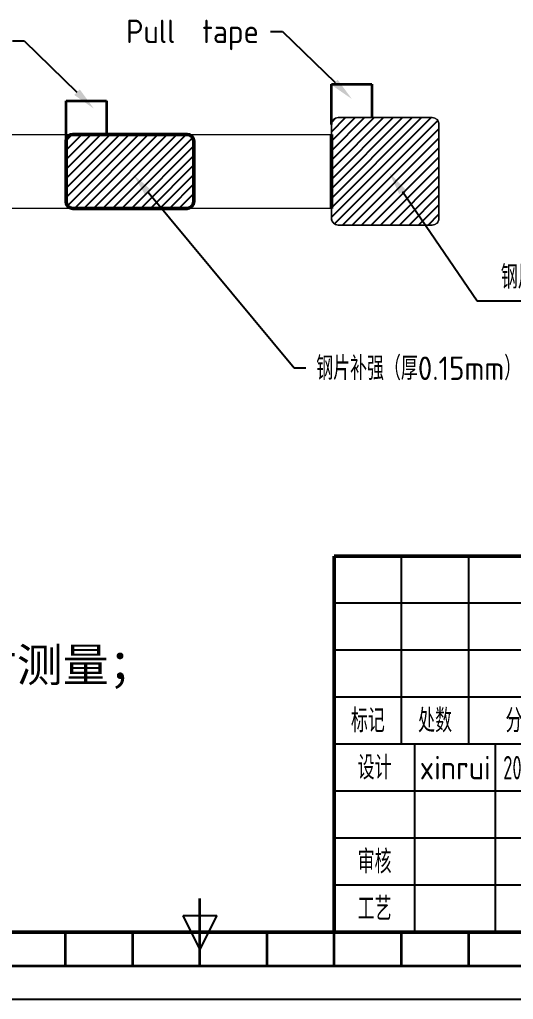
# Model space of a CAD drawing. Header units: millimetres. Extents: x 0 to 210, y 0 to 148.
# Drawn here: x 91.6 to 128.3, y 0 to 72.9 of the extents above; entities that cross this region are included whole.
import ezdxf
from ezdxf.enums import TextEntityAlignment as Align

# ---------------------------------------------------------------- set-up
doc = ezdxf.new("R2010")
doc.units = ezdxf.units.MM
doc.header["$LTSCALE"] = 0.5
for name, color, linetype, lineweight in [('AM_0', 7, 'Continuous', 50), ('AM_5', 3, 'Continuous', 25), ('AM_6', 2, 'Continuous', 35), ('AM_8', 1, 'Continuous', 25), ('AM_BOR', 7, 'Continuous', 50)]:
    doc.layers.add(name, color=color, linetype=linetype, lineweight=lineweight)
doc.styles.add('ACGBTS', font='isocp.shx', dxfattribs={"bigfont": 'gbcbig.shx'})
doc.styles.get("Standard").update_dxf_attribs({"font": 'ISOCP.SHX', "bigfont": 'gbcbig.shx'})
pattern_1 = [(45, (0, 0), (-0.3535534, 0.3535534), [])]

# ---------------------------------------------------------------- blocks, each defined once
blk = doc.blocks.new('GB_A3')
blk.add_line((10, 10), (410, 10))
at = {"layer": 'AM_BOR', "color": 2, "lineweight": 35}
for p, q in [((210, 5), (210, 15)), ((190, 5), (190, 10)), ((200, 5), (200, 10)), ((220, 5), (220, 10)), ((230, 5), (230, 10)), ((240, 5), (240, 10)), ((250, 5), (250, 10)), ((160, 5), (260, 5))]:
    blk.add_line(p, q, dxfattribs=at)
at = {"layer": 'AM_BOR', "color": 1, "lineweight": 25}
for p, q in [((210, 7.5), (207.5, 12.5)), ((207.5, 12.5), (212.5, 12.5)), ((212.5, 12.5), (210, 7.5)), ((420, 0), (0, 0))]:
    blk.add_line(p, q, dxfattribs=at)
blk = doc.blocks.new('GB_TITLE')
for p, q in [((0, 56), (-180, 56)), ((-180, 0), (-180, 56)), ((0, 0), (-180, 0))]:
    blk.add_line(p, q)
at = {"layer": 'AM_BOR', "color": 1, "lineweight": 25}
for p, q in [((-170, 28), (-170, 56)), ((-160, 28), (-160, 56)), ((-100, 49), (-180, 49)), ((-100, 42), (-180, 42)), ((-100, 35), (-180, 35)), ((-100, 28), (-180, 28)), ((-168, 0), (-168, 28)), ((-156, 0), (-156, 28)), ((-100, 21), (-180, 21)), ((-100, 14), (-180, 14)), ((-100, 7), (-180, 7))]:
    blk.add_line(p, q, dxfattribs=at)
at = {"layer": 'AM_BOR', "color": 1, "lineweight": 25, "style": 'ACGBTS'}
for s, p in [('标记', (-175, 31.5)), ('处数', (-165, 31.5)), ('分区', (-152, 31.5)), ('设计', (-174, 24.5)), ('审核', (-174, 10.5)), ('工艺', (-174, 3.5))]:
    blk.add_text(s, height=3.5, dxfattribs=at).set_placement(p, align=Align.MIDDLE_CENTER)
at = {"layer": 'AM_BOR', "color": 2, "lineweight": 35, "style": 'ACGBTS'}
for tag, height, p in [('GEN-TITLE-CMPNAME{9.6}', 5, (-25, 47)), ('GEN-TITLE-MAT1{9.6}', 5, (-75, 42)), ('GEN-TITLE-DWG{9.6}', 5, (-25, 28)), ('GEN-TITLE-NAME{3.2}', 3.5, (-162, 24.5)), ('GEN-TITLE-DAT{4.2}', 3.5, (-148, 24.5)), ('GEN-TITLE-STD{3.1}', 3.5, (-122, 24.5)), ('GEN-TITLE-STDDAT{4.0}', 3.5, (-108, 24.5)), ('GEN-TITLE-PHMRK1{1.5}', 3.5, (-96.75, 13.5)), ('GEN-TITLE-PHMRK2{1.5}', 3.5, (-90.25, 13.5)), ('GEN-TITLE-PHMRK3{1.5}', 3.5, (-83.75, 13.5)), ('GEN-TITLE-PHMRK4{1.5}', 3.5, (-77.25, 13.5)), ('GEN-TITLE-MASS{3.2}', 3.5, (-68, 13.5)), ('GEN-TITLE-SCA{3.2}', 3.5, (-56, 13.5)), ('GEN-TITLE-CHKM{3.2}', 3.5, (-162, 10.5)), ('GEN-TITLE-CHKD{4.2}', 3.5, (-148, 10.5)), ('GEN-TITLE-NR{9.6}', 5, (-25, 9)), ('GEN-TITLE-QTY{1.5}', 3.5, (-84.42, 4.53)), ('GEN-TITLE-SHEET{1.5}', 3.5, (-66.75, 4.5)), ('GEN-TITLE-PROC{3.2}', 3.5, (-162, 3.5)), ('GEN-TITLE-PROCD{4.2}', 3.5, (-148, 3.5)), ('GEN-TITLE-APPM{3.1}', 3.5, (-122, 3.5)), ('GEN-TITLE-APPD{4.0}', 3.5, (-108, 3.5))]:
    blk.add_attdef(tag, text='', height=height, dxfattribs=at).set_placement(p, align=Align.MIDDLE_CENTER)
blk = doc.blocks.new('*S705636')
at = {"layer": 'AM_5', "color": 3, "linetype": 'Continuous'}
for p, q in [((91.059, 71.35), (91.934, 71.35)), ((91.934, 71.35), (95.851, 67.534))]:
    blk.add_line(p, q, dxfattribs=at)
blk.add_trace([(95.648, 67.325), (96.055, 67.743), (97.105, 66.313)], dxfattribs=at)
at = {"layer": 'AM_5', "color": 2, "insert": (90.184, 72.225), "char_height": 1.75, "attachment_point": 3}
blk.add_mtext('Pull  tape', dxfattribs=at)
blk = doc.blocks.new('*S715737')
at = {"layer": 'AM_5', "color": 3, "linetype": 'Continuous'}
for p, q in [((110.262, 72.059), (111.137, 72.059)), ((111.137, 72.059), (115.054, 68.243))]:
    blk.add_line(p, q, dxfattribs=at)
blk.add_trace([(114.85, 68.034), (115.257, 68.452), (116.307, 67.022)], dxfattribs=at)
at = {"layer": 'AM_5', "color": 2, "insert": (109.387, 72.934), "char_height": 1.75, "attachment_point": 3}
blk.add_mtext('Pull  tape', dxfattribs=at)
blk = doc.blocks.new('*S7047')
at = {"layer": 'AM_5'}
for p, q in [((125.643, 51.965), (120.071, 60.108)), ((159.258, 51.965), (125.643, 51.965))]:
    blk.add_line(p, q, dxfattribs=at)
at = {"layer": 'AM_5', "linetype": 'Continuous'}
blk.add_trace([(120.312, 60.272), (119.831, 59.943), (119.083, 61.552)], dxfattribs=at)
at = {"layer": 'AM_5', "color": 2, "insert": (127.393, 52.84), "char_height": 1.75, "attachment_point": 7}
blk.add_mtext('钢片补强（厚0.5mm），表面贴1mm厚3m泡棉胶', dxfattribs=at)

msp = doc.modelspace()

# ---------------------------------------------------------------- hatches: boundary and pattern name
at = {"layer": 'AM_8'}
h = msp.add_hatch(dxfattribs=at)
h.set_pattern_fill('_U', color=256, scale=0.5, angle=45, style=0, pattern_type=0)
h.set_pattern_definition(pattern_1)
edge = h.paths.add_edge_path()
edge.add_line((114.791, 65.136), (114.791, 64.386))
edge.add_line((114.791, 64.386), (114.78, 58.886))
edge.add_line((114.78, 58.886), (114.791, 58.886))
edge.add_line((114.791, 58.886), (114.791, 58.136))
edge.add_arc((115.291, 58.136), 0.5, 180, 270)
edge.add_line((115.291, 57.636), (122.291, 57.636))
edge.add_arc((122.291, 58.136), 0.5, 270, 360)
edge.add_line((122.791, 58.136), (122.791, 65.136))
edge.add_arc((122.291, 65.136), 0.5, 0, 90)
edge.add_line((122.291, 65.636), (115.291, 65.636))
edge.add_arc((115.291, 65.136), 0.5, 90, 180)
h = msp.add_hatch(dxfattribs=at)
h.set_pattern_fill('_U', color=256, scale=0.5, angle=45, style=0, pattern_type=0)
h.set_pattern_definition(pattern_1)
edge = h.paths.add_edge_path()
edge.add_line((95.041, 63.886), (95.041, 59.386))
edge.add_arc((95.541, 59.386), 0.5, 180, 270)
edge.add_line((95.541, 58.886), (104.041, 58.886))
edge.add_arc((104.041, 59.386), 0.5, 270, 360)
edge.add_line((104.541, 59.386), (104.541, 63.886))
edge.add_arc((104.041, 63.886), 0.5, 0, 90)
edge.add_line((104.041, 64.386), (95.541, 64.386))
edge.add_arc((95.541, 63.886), 0.5, 90, 180)

# ---------------------------------------------------------------- linework, layer by layer
at = {"color": 7, "linetype": 'Continuous', "lineweight": 15}
for p, q in [((114.791, 65.136), (114.791, 64.386)), ((122.291, 65.636), (115.291, 65.636)), ((122.791, 58.136), (122.791, 65.136)), ((84.791, 64.386), (114.791, 64.386)), ((114.791, 58.886), (114.791, 58.136)), ((115.291, 57.636), (122.291, 57.636))]:
    msp.add_line(p, q, dxfattribs=at)
msp.add_lwpolyline([(84.791, 64.386), (114.791, 64.386), (114.791, 65.136, -0.414214), (115.291, 65.636), (122.291, 65.636, -0.414214), (122.791, 65.136), (122.791, 58.136, -0.414214), (122.291, 57.636), (115.291, 57.636, -0.414214), (114.791, 58.136), (114.791, 58.886), (87.791, 58.886)], format="xyb", dxfattribs=at)
for centre, start, end in [((115.291, 65.136), 90, 180), ((122.291, 65.136), 0, 90), ((115.291, 58.136), 180, 270), ((122.291, 58.136), 270, 0)]:
    msp.add_arc(centre, 0.5, start, end, dxfattribs=at)
at = {"layer": 'AM_0'}
for p, q in [((95.541, 64.386), (104.041, 64.386)), ((114.791, 64.386), (114.78, 58.886)), ((95.041, 63.886), (95.041, 59.386)), ((104.541, 63.886), (104.541, 59.386)), ((95.541, 58.886), (104.041, 58.886))]:
    msp.add_line(p, q, dxfattribs=at)
for centre, start, end in [((95.541, 63.886), 90, 180), ((104.041, 63.886), 0, 90), ((95.541, 59.386), 180, 270), ((104.041, 59.386), 270, 0)]:
    msp.add_arc(centre, 0.5, start, end, dxfattribs=at)
at = {"layer": 'AM_5', "color": 3, "linetype": 'Continuous'}
for p, q in [((112.004, 46.981), (101.15, 60.065)), ((112.879, 46.981), (112.004, 46.981))]:
    msp.add_line(p, q, dxfattribs=at)
msp.add_trace([(101.374, 60.251), (100.925, 59.879), (100.033, 61.412)], dxfattribs=at)
at = {"layer": 'AM_6'}
for p, q in [((114.791, 65.136), (114.791, 68.136)), ((114.791, 68.136), (117.791, 68.136)), ((117.791, 68.136), (117.791, 65.636)), ((95.041, 63.886), (95.041, 66.886)), ((95.041, 66.886), (98.041, 66.886)), ((98.041, 66.886), (98.041, 64.386))]:
    msp.add_line(p, q, dxfattribs=at)

# ---------------------------------------------------------------- block references
at = {"layer": 'AM_0', "lineweight": 0, "xscale": 0.5, "yscale": 0.5, "zscale": 0.5}
msp.add_blockref('GB_A3', (0, 0), dxfattribs=at)
at = {"layer": 'AM_0', "lineweight": 0}
ref = msp.add_blockref('GB_TITLE', (205, 5), dxfattribs=dict(at, xscale=0.5, yscale=0.5, zscale=0.5))
ref.add_attrib('GEN-TITLE-NAME{3.2}', 'xinrui', dxfattribs={"layer": 'AM_BOR', "color": 2, "lineweight": 35, "height": 1.75, "style": 'ACGBTS'}).set_placement((124, 17.25), align=Align.MIDDLE_CENTER)
ref.add_attrib('GEN-TITLE-DAT{4.2}', '2017/09/06', dxfattribs={"layer": 'AM_BOR', "color": 2, "lineweight": 35, "height": 1.75, "style": 'ACGBTS', "width": 0.638444}).set_placement((131, 17.25), align=Align.MIDDLE_CENTER)
at = {"layer": 'AM_5'}
for name in ['*S715737', '*S705636', '*S7047']:
    msp.add_blockref(name, (0, 0), dxfattribs=at)

# ---------------------------------------------------------------- texts
at = {"layer": 'AM_5', "color": 2}
msp.add_text('钢片补强（厚0.15mm）,表面贴0.1mm厚3M双面胶', height=1.75, dxfattribs=at).set_placement((113.657, 46.106))
at = {"layer": 'AM_6', "color": 7, "lineweight": 50, "insert": (40.241, 34.491), "char_height": 2.5, "attachment_point": 1}
msp.add_mtext_dynamic_manual_height_columns('{\\fSimSun|b0|i0|c134|p2;\\C2;技术要求：\\P1.带★为关键尺寸;\\P2.未标注尺寸请按照图纸实际尺寸测量；\\P  默认公差±0.1mm}', width=85.20866, gutter_width=12.5, heights=[0], dxfattribs=at)

doc.saveas('drawing.dxf')
